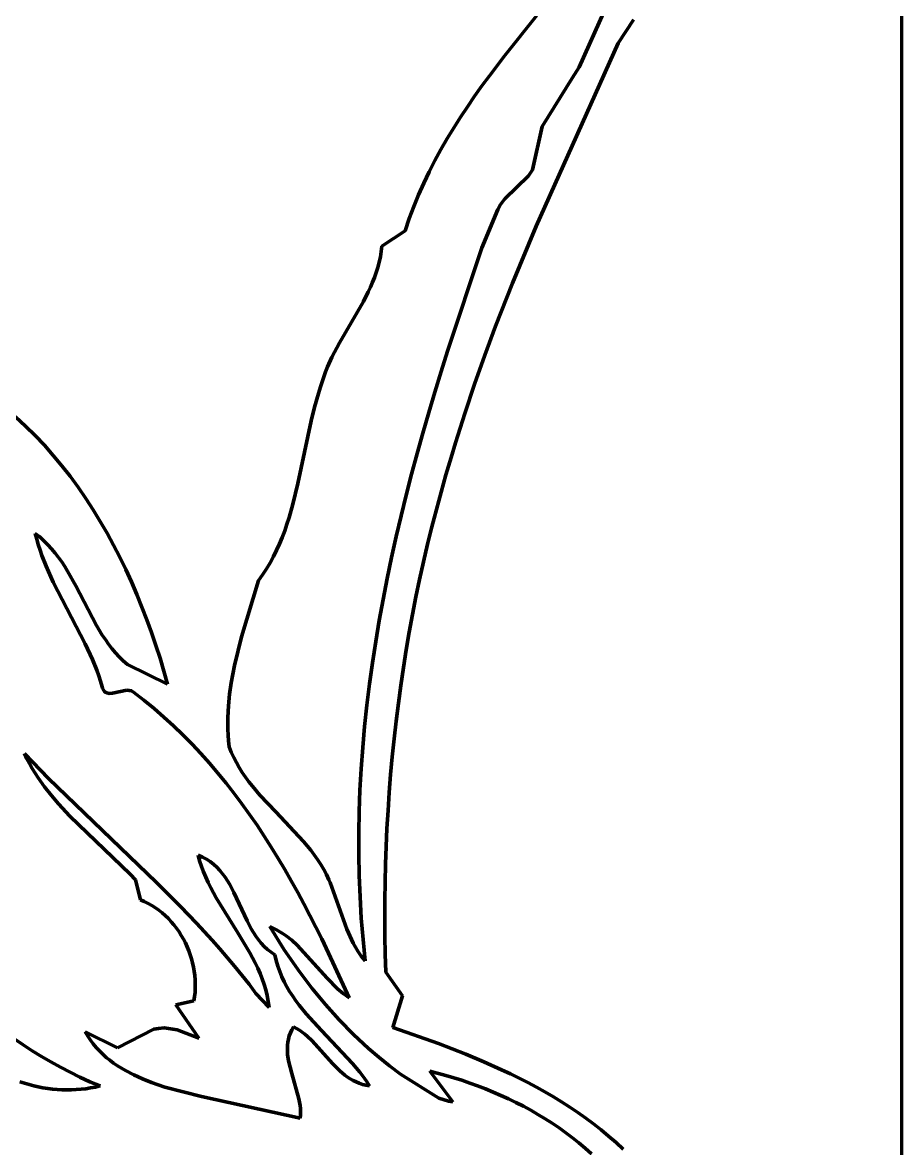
# Model space of a CAD drawing. Header units: millimetres. Extents: x 0 to 8.4, y 0 to 11.8.
# Drawn here: x 6.592 to 8.431, y 4.076 to 6.431 of the extents above; entities that cross this region are included whole.
import ezdxf

# ---------------------------------------------------------------- set-up
doc = ezdxf.new("R2010")
doc.units = ezdxf.units.MM
doc.layers.add('color#010101ff', color=7, linetype='CONTINUOUS', lineweight=100)
doc.layers.add('color#ffffffff', color=7, linetype='CONTINUOUS', lineweight=100)

msp = doc.modelspace()

# ---------------------------------------------------------------- linework, layer by layer
at = {"layer": 'color#010101ff'}
for p, q in [((7.7563, 6.3375), (7.8098, 6.4573)), ((7.6674, 6.4442), (7.6009, 6.3613)), ((7.8702, 6.4359), (7.8383, 6.3874)), ((7.8383, 6.3874), (7.6662, 6.005)), ((7.6009, 6.3613), (7.5688, 6.3191)), ((7.7419, 6.3139), (7.7563, 6.3375)), ((7.5688, 6.3191), (7.5531, 6.2978)), ((7.6787, 6.2134), (7.7419, 6.3139)), ((7.5531, 6.2978), (7.5378, 6.2762)), ((7.5378, 6.2762), (7.5228, 6.2545)), ((7.5228, 6.2545), (7.5083, 6.2325)), ((7.5083, 6.2325), (7.4941, 6.2102)), ((7.4941, 6.2102), (7.4805, 6.1877)), ((7.659, 6.1226), (7.6787, 6.2134)), ((7.4805, 6.1877), (7.4673, 6.1649)), ((7.4673, 6.1649), (7.4547, 6.1417)), ((7.4547, 6.1417), (7.4427, 6.1182)), ((7.6503, 6.11), (7.659, 6.1226)), ((7.4427, 6.1182), (7.4312, 6.0944)), ((7.6007, 6.0619), (7.6503, 6.11)), ((7.4312, 6.0944), (7.4205, 6.0702)), ((7.4205, 6.0702), (7.4104, 6.0456)), ((7.5916, 6.0497), (7.6007, 6.0619)), ((7.4104, 6.0456), (7.401, 6.0206)), ((7.5526, 5.9594), (7.5862, 6.0394)), ((7.5862, 6.0394), (7.5916, 6.0497)), ((7.401, 6.0206), (7.3924, 5.9951)), ((7.6662, 6.005), (7.6168, 5.8858)), ((7.3924, 5.9951), (7.3439, 5.9627)), ((7.3439, 5.9627), (7.3425, 5.9514)), ((7.4813, 5.743), (7.5526, 5.9594)), ((7.3406, 5.9403), (7.3382, 5.9293)), ((7.3425, 5.9514), (7.3406, 5.9403)), ((7.3353, 5.9186), (7.332, 5.908)), ((7.3382, 5.9293), (7.3353, 5.9186)), ((7.3243, 5.8874), (7.3199, 5.8773)), ((7.3283, 5.8976), (7.3243, 5.8874)), ((7.332, 5.908), (7.3283, 5.8976)), ((7.3152, 5.8672), (7.3051, 5.8475)), ((7.3199, 5.8773), (7.3152, 5.8672)), ((7.6168, 5.8858), (7.5816, 5.7957)), ((7.3051, 5.8475), (7.2548, 5.7605)), ((7.5816, 5.7957), (7.5592, 5.7352)), ((7.2548, 5.7605), (7.2392, 5.7309)), ((7.2392, 5.7309), (7.23, 5.7107)), ((7.4679, 5.7006), (7.4813, 5.743)), ((7.5592, 5.7352), (7.5376, 5.6744)), ((7.2259, 5.7003), (7.2221, 5.6899)), ((7.23, 5.7107), (7.2259, 5.7003)), ((7.4548, 5.6579), (7.4679, 5.7006)), ((7.2187, 5.6792), (7.2157, 5.6684)), ((7.2221, 5.6899), (7.2187, 5.6792)), ((7.5376, 5.6744), (7.5171, 5.6132)), ((7.2111, 5.6545), (7.203, 5.6262)), ((7.2157, 5.6684), (7.2111, 5.6545)), ((7.442, 5.6151), (7.4548, 5.6579)), ((6.5985, 5.5868), (6.5777, 5.6059)), ((7.203, 5.6262), (7.1958, 5.5976)), ((7.4296, 5.5722), (7.442, 5.6151)), ((7.5171, 5.6132), (7.4977, 5.5517)), ((6.6185, 5.567), (6.5985, 5.5868)), ((7.1958, 5.5976), (7.1682, 5.4667)), ((6.6379, 5.5466), (6.6185, 5.567)), ((7.4176, 5.5291), (7.4296, 5.5722)), ((6.6565, 5.5255), (6.6379, 5.5466)), ((7.4977, 5.5517), (7.4884, 5.5208)), ((6.6745, 5.5038), (6.6565, 5.5255)), ((7.406, 5.4859), (7.4176, 5.5291)), ((7.4884, 5.5208), (7.4777, 5.4847)), ((6.6919, 5.4816), (6.6745, 5.5038)), ((7.3949, 5.4425), (7.406, 5.4859)), ((6.7086, 5.4587), (6.6919, 5.4816)), ((7.1682, 5.4667), (7.1578, 5.4236)), ((7.4777, 5.4847), (7.4675, 5.4486)), ((6.7246, 5.4354), (6.7086, 5.4587)), ((7.3841, 5.3991), (7.3949, 5.4425)), ((7.4675, 5.4486), (7.4577, 5.4123)), ((6.74, 5.4116), (6.7246, 5.4354)), ((7.1578, 5.4236), (7.1497, 5.3953)), ((6.7548, 5.3874), (6.74, 5.4116)), ((7.1497, 5.3953), (7.1453, 5.3813)), ((7.3739, 5.3555), (7.3841, 5.3991)), ((7.4577, 5.4123), (7.4483, 5.3759)), ((6.769, 5.3628), (6.7548, 5.3874)), ((7.1453, 5.3813), (7.1405, 5.3675)), ((7.4483, 5.3759), (7.4393, 5.3395)), ((6.6218, 5.3505), (6.6189, 5.3623)), ((6.6189, 5.3623), (6.6282, 5.3548)), ((6.6251, 5.3388), (6.6218, 5.3505)), ((6.6282, 5.3548), (6.637, 5.347)), ((6.637, 5.347), (6.6452, 5.3387)), ((6.7826, 5.3378), (6.769, 5.3628)), ((7.1353, 5.3538), (7.1297, 5.3403)), ((7.1405, 5.3675), (7.1353, 5.3538)), ((7.3642, 5.3117), (7.3739, 5.3555)), ((6.6288, 5.3273), (6.6251, 5.3388)), ((6.6328, 5.3159), (6.6288, 5.3273)), ((6.6452, 5.3387), (6.653, 5.3301)), ((6.653, 5.3301), (6.6604, 5.3212)), ((6.6604, 5.3212), (6.6674, 5.3121)), ((6.7956, 5.3124), (6.7826, 5.3378)), ((7.1236, 5.327), (7.1171, 5.3138)), ((7.1297, 5.3403), (7.1236, 5.327)), ((7.4393, 5.3395), (7.4308, 5.3029)), ((6.6415, 5.2935), (6.6328, 5.3159)), ((6.6674, 5.3121), (6.6741, 5.3026)), ((6.6741, 5.3026), (6.6805, 5.293)), ((6.8081, 5.2867), (6.7956, 5.3124)), ((7.1101, 5.3009), (7.1025, 5.2882)), ((7.1171, 5.3138), (7.1101, 5.3009)), ((7.355, 5.2679), (7.3642, 5.3117)), ((7.4308, 5.3029), (7.4228, 5.2662)), ((6.6564, 5.2605), (6.6415, 5.2935)), ((6.6805, 5.293), (6.6866, 5.2831)), ((6.6866, 5.2831), (6.7036, 5.2526)), ((6.8199, 5.2608), (6.8081, 5.2867)), ((7.0943, 5.2757), (7.0855, 5.2635)), ((7.1025, 5.2882), (7.0943, 5.2757)), ((6.7234, 5.1314), (6.6564, 5.2605)), ((6.7036, 5.2526), (6.747, 5.1697)), ((6.8313, 5.2346), (6.8199, 5.2608)), ((7.0855, 5.2635), (7.0499, 5.1461)), ((7.3464, 5.224), (7.355, 5.2679)), ((7.4228, 5.2662), (7.4151, 5.2294)), ((6.842, 5.2082), (6.8313, 5.2346)), ((7.4151, 5.2294), (7.4079, 5.1926)), ((6.8522, 5.1816), (6.842, 5.2082)), ((7.3383, 5.18), (7.3464, 5.224)), ((6.862, 5.1549), (6.8522, 5.1816)), ((7.3309, 5.1359), (7.3383, 5.18)), ((7.4079, 5.1926), (7.4011, 5.1557)), ((6.747, 5.1697), (6.759, 5.1498)), ((6.759, 5.1498), (6.7654, 5.1401)), ((6.7654, 5.1401), (6.7721, 5.1307)), ((6.8711, 5.1281), (6.862, 5.1549)), ((7.0499, 5.1461), (7.0353, 5.0863)), ((7.3241, 5.0917), (7.3309, 5.1359)), ((7.4011, 5.1557), (7.3948, 5.1186)), ((6.7386, 5.0984), (6.7234, 5.1314)), ((6.7721, 5.1307), (6.7791, 5.1215)), ((6.7791, 5.1215), (6.7865, 5.1126)), ((6.7865, 5.1126), (6.7944, 5.1041)), ((6.8798, 5.1011), (6.8711, 5.1281)), ((7.3948, 5.1186), (7.3888, 5.0816)), ((6.7476, 5.076), (6.7386, 5.0984)), ((6.7944, 5.1041), (6.8027, 5.0958)), ((6.8027, 5.0958), (6.8115, 5.088)), ((6.8115, 5.088), (6.8957, 5.0472)), ((6.888, 5.0742), (6.8798, 5.1011)), ((7.0353, 5.0863), (7.0286, 5.0501)), ((7.318, 5.0474), (7.3241, 5.0917)), ((6.7517, 5.0646), (6.7476, 5.076)), ((6.7555, 5.053), (6.7517, 5.0646)), ((6.8957, 5.0472), (6.888, 5.0742)), ((7.3888, 5.0816), (7.3833, 5.0444)), ((6.759, 5.0414), (6.7555, 5.053)), ((6.7598, 5.0384), (6.759, 5.0414)), ((6.7608, 5.0358), (6.7598, 5.0384)), ((7.0286, 5.0501), (7.0252, 5.0259)), ((7.3125, 5.0031), (7.318, 5.0474)), ((7.3833, 5.0444), (7.3782, 5.0072)), ((6.762, 5.0336), (6.7608, 5.0358)), ((6.7635, 5.0318), (6.762, 5.0336)), ((6.7651, 5.0304), (6.7635, 5.0318)), ((6.7669, 5.0294), (6.7651, 5.0304)), ((6.7688, 5.0286), (6.7669, 5.0294)), ((6.7732, 5.0278), (6.7688, 5.0286)), ((6.7805, 5.0283), (6.7732, 5.0278)), ((6.8105, 5.0342), (6.7805, 5.0283)), ((6.8155, 5.034), (6.8105, 5.0342)), ((6.8201, 5.0328), (6.8155, 5.034)), ((6.8222, 5.0318), (6.8201, 5.0328)), ((6.8242, 5.0304), (6.8222, 5.0318)), ((6.846, 5.0136), (6.8242, 5.0304)), ((7.0252, 5.0259), (7.0229, 5.0015)), ((6.8672, 4.9963), (6.846, 5.0136)), ((6.8879, 4.9783), (6.8672, 4.9963)), ((7.0229, 5.0015), (7.0216, 4.9772)), ((7.3077, 4.9587), (7.3125, 5.0031)), ((7.3782, 5.0072), (7.3736, 4.9699)), ((6.908, 4.9599), (6.8879, 4.9783)), ((7.0216, 4.9772), (7.0215, 4.965)), ((7.3736, 4.9699), (7.3694, 4.9326)), ((6.9276, 4.941), (6.908, 4.9599)), ((7.0215, 4.965), (7.0217, 4.9527)), ((7.0217, 4.9527), (7.0222, 4.9405)), ((7.3037, 4.9143), (7.3077, 4.9587)), ((6.9467, 4.9216), (6.9276, 4.941)), ((6.9653, 4.9018), (6.9467, 4.9216)), ((7.0222, 4.9405), (7.023, 4.9283)), ((7.023, 4.9283), (7.0243, 4.916)), ((7.3694, 4.9326), (7.3655, 4.8953)), ((6.5961, 4.9017), (6.6464, 4.8501)), ((6.6012, 4.8912), (6.5961, 4.9017)), ((6.9834, 4.8815), (6.9653, 4.9018)), ((7.0243, 4.916), (7.0288, 4.9047)), ((7.0288, 4.9047), (7.0339, 4.8936)), ((7.3004, 4.8698), (7.3037, 4.9143)), ((6.6067, 4.8808), (6.6012, 4.8912)), ((6.6125, 4.8707), (6.6067, 4.8808)), ((7.001, 4.8608), (6.9834, 4.8815)), ((7.0339, 4.8936), (7.0394, 4.8829)), ((7.0394, 4.8829), (7.0454, 4.8725)), ((7.3655, 4.8953), (7.3621, 4.8579)), ((6.6186, 4.8608), (6.6125, 4.8707)), ((6.6249, 4.8512), (6.6186, 4.8608)), ((6.6383, 4.8323), (6.6249, 4.8512)), ((6.6464, 4.8501), (6.8718, 4.6328)), ((7.0182, 4.8397), (7.001, 4.8608)), ((7.0454, 4.8725), (7.0518, 4.8624)), ((7.0518, 4.8624), (7.0586, 4.8526)), ((7.0586, 4.8526), (7.0657, 4.8429)), ((7.298, 4.8252), (7.3004, 4.8698)), ((7.3621, 4.8579), (7.3592, 4.8204)), ((6.6526, 4.8142), (6.6383, 4.8323)), ((7.0349, 4.8183), (7.0182, 4.8397)), ((7.0657, 4.8429), (7.0731, 4.8335)), ((7.0731, 4.8335), (7.0886, 4.8152)), ((6.6677, 4.7966), (6.6526, 4.8142)), ((7.0512, 4.7965), (7.0349, 4.8183)), ((7.0886, 4.8152), (7.1217, 4.7799)), ((7.2963, 4.7807), (7.298, 4.8252)), ((7.3592, 4.8204), (7.3566, 4.7829)), ((6.6914, 4.7712), (6.6677, 4.7966)), ((7.0671, 4.7743), (7.0512, 4.7965)), ((7.1217, 4.7799), (7.1799, 4.7182)), ((7.2954, 4.7361), (7.2963, 4.7807)), ((7.3566, 4.7829), (7.3544, 4.7454)), ((6.817, 4.65), (6.6914, 4.7712)), ((7.0826, 4.7519), (7.0671, 4.7743)), ((7.0977, 4.7291), (7.0826, 4.7519)), ((7.2954, 4.6915), (7.2954, 4.7361)), ((7.3544, 4.7454), (7.3527, 4.7079)), ((7.1124, 4.7061), (7.0977, 4.7291)), ((7.1799, 4.7182), (7.1952, 4.6996)), ((6.9626, 4.6777), (6.9593, 4.6896)), ((6.9593, 4.6896), (6.9684, 4.6856)), ((6.9684, 4.6856), (6.9769, 4.681)), ((7.1267, 4.6828), (7.1124, 4.7061)), ((7.1952, 4.6996), (7.2024, 4.69)), ((7.2024, 4.69), (7.2093, 4.6802)), ((7.2963, 4.6468), (7.2954, 4.6915)), ((7.3527, 4.7079), (7.3514, 4.6704)), ((6.9664, 4.6661), (6.9626, 4.6777)), ((6.9707, 4.6547), (6.9664, 4.6661)), ((6.9769, 4.681), (6.9847, 4.6759)), ((6.9847, 4.6759), (6.992, 4.6702)), ((6.992, 4.6702), (6.9987, 4.6641)), ((6.9987, 4.6641), (7.0049, 4.6576)), ((7.1407, 4.6593), (7.1267, 4.6828)), ((7.2093, 4.6802), (7.2159, 4.6702)), ((7.2159, 4.6702), (7.2221, 4.6598)), ((7.3514, 4.6704), (7.3504, 4.6328)), ((6.8286, 4.6377), (6.817, 4.65)), ((6.9754, 4.6435), (6.9707, 4.6547)), ((6.9804, 4.6324), (6.9754, 4.6435)), ((7.0049, 4.6576), (7.0106, 4.6506)), ((7.0106, 4.6506), (7.0159, 4.6434)), ((7.0159, 4.6434), (7.0209, 4.6358)), ((7.1544, 4.6356), (7.1407, 4.6593)), ((7.2221, 4.6598), (7.2278, 4.6492)), ((7.2278, 4.6492), (7.2331, 4.6382)), ((7.2331, 4.6382), (7.2358, 4.6324)), ((7.2981, 4.6022), (7.2963, 4.6468)), ((6.8386, 4.596), (6.8286, 4.6377)), ((6.8718, 4.6328), (6.9228, 4.5818)), ((6.9858, 4.6215), (6.9804, 4.6324)), ((6.9975, 4.6001), (6.9858, 4.6215)), ((7.0209, 4.6358), (7.0256, 4.6279)), ((7.0256, 4.6279), (7.0342, 4.6116)), ((7.1677, 4.6117), (7.1544, 4.6356)), ((7.2358, 4.6324), (7.2704, 4.5349)), ((7.3504, 4.6328), (7.3499, 4.5953)), ((6.8468, 4.5925), (6.8386, 4.596)), ((6.8548, 4.5886), (6.8468, 4.5925)), ((7.0427, 4.5273), (6.9975, 4.6001)), ((7.0342, 4.6116), (7.0618, 4.5519)), ((7.1807, 4.5876), (7.1677, 4.6117)), ((7.3008, 4.5575), (7.2981, 4.6022)), ((7.3499, 4.5953), (7.3498, 4.5577)), ((6.8626, 4.5842), (6.8548, 4.5886)), ((6.87, 4.5794), (6.8626, 4.5842)), ((6.8773, 4.5743), (6.87, 4.5794)), ((6.8842, 4.5688), (6.8773, 4.5743)), ((6.8908, 4.563), (6.8842, 4.5688)), ((6.9228, 4.5818), (6.9561, 4.5471)), ((7.1934, 4.5633), (7.1807, 4.5876)), ((6.8972, 4.5568), (6.8908, 4.563)), ((6.9032, 4.5503), (6.8972, 4.5568)), ((6.909, 4.5435), (6.9032, 4.5503)), ((6.9561, 4.5471), (6.9887, 4.5117)), ((7.0618, 4.5519), (7.0706, 4.5354)), ((7.218, 4.5144), (7.1934, 4.5633)), ((7.3045, 4.5129), (7.3008, 4.5575)), ((7.3498, 4.5577), (7.3501, 4.5202)), ((6.9144, 4.5365), (6.909, 4.5435)), ((6.9195, 4.5292), (6.9144, 4.5365)), ((6.9243, 4.5217), (6.9195, 4.5292)), ((6.9287, 4.5139), (6.9243, 4.5217)), ((7.0678, 4.4855), (7.0427, 4.5273)), ((7.0706, 4.5354), (7.0753, 4.5275)), ((7.0753, 4.5275), (7.0804, 4.5198)), ((7.1396, 4.4916), (7.1094, 4.5401)), ((7.1094, 4.5401), (7.1167, 4.5368)), ((7.1167, 4.5368), (7.1237, 4.5333)), ((7.1237, 4.5333), (7.1304, 4.5294)), ((7.1304, 4.5294), (7.137, 4.5252)), ((7.137, 4.5252), (7.1433, 4.5208)), ((7.1433, 4.5208), (7.1553, 4.5114)), ((7.2704, 4.5349), (7.2835, 4.5055)), ((6.9329, 4.506), (6.9287, 4.5139)), ((6.9366, 4.4979), (6.9329, 4.506)), ((6.94, 4.4896), (6.9366, 4.4979)), ((6.9887, 4.5117), (7.0046, 4.4937)), ((7.0804, 4.5198), (7.0858, 4.5124)), ((7.0858, 4.5124), (7.0916, 4.5053)), ((7.0916, 4.5053), (7.0979, 4.4986)), ((7.0979, 4.4986), (7.1047, 4.4923)), ((7.1553, 4.5114), (7.1667, 4.5011)), ((7.1667, 4.5011), (7.2291, 4.4322)), ((7.2415, 4.4652), (7.218, 4.5144)), ((7.2835, 4.5055), (7.2932, 4.4889)), ((7.3091, 4.4683), (7.3045, 4.5129)), ((7.3501, 4.5202), (7.3508, 4.4826)), ((6.9431, 4.4812), (6.94, 4.4896)), ((6.9457, 4.4727), (6.9431, 4.4812)), ((7.0046, 4.4937), (7.0203, 4.4755)), ((7.0203, 4.4755), (7.0358, 4.4571)), ((7.0791, 4.464), (7.0678, 4.4855)), ((7.1047, 4.4923), (7.1121, 4.4865)), ((7.1121, 4.4865), (7.12, 4.4811)), ((7.12, 4.4811), (7.1228, 4.4691)), ((7.1722, 4.4446), (7.1396, 4.4916)), ((7.2932, 4.4889), (7.3007, 4.4784)), ((7.3007, 4.4784), (7.3091, 4.4683)), ((7.3508, 4.4826), (7.352, 4.4451)), ((6.948, 4.4641), (6.9457, 4.4727)), ((6.9499, 4.4554), (6.948, 4.4641)), ((6.9515, 4.4466), (6.9499, 4.4554)), ((7.0358, 4.4571), (7.051, 4.4384)), ((7.0843, 4.4531), (7.0791, 4.464)), ((7.0891, 4.442), (7.0843, 4.4531)), ((7.1228, 4.4691), (7.1262, 4.4575)), ((7.1262, 4.4575), (7.1301, 4.4462)), ((7.2751, 4.3909), (7.2415, 4.4652)), ((6.9526, 4.4378), (6.9515, 4.4466)), ((6.9533, 4.429), (6.9526, 4.4378)), ((6.9536, 4.4201), (6.9533, 4.429)), ((7.051, 4.4384), (7.0659, 4.4194)), ((7.0935, 4.4307), (7.0891, 4.442)), ((7.0975, 4.4193), (7.0935, 4.4307)), ((7.1301, 4.4462), (7.1346, 4.4353)), ((7.1346, 4.4353), (7.1396, 4.4247)), ((7.1983, 4.4104), (7.1722, 4.4446)), ((7.2291, 4.4322), (7.2509, 4.4103)), ((7.352, 4.4451), (7.3867, 4.3954)), ((6.953, 4.4024), (6.9535, 4.4113)), ((6.9535, 4.4113), (6.9536, 4.4201)), ((7.0659, 4.4194), (7.0804, 4.4001)), ((7.101, 4.4076), (7.0975, 4.4193)), ((7.1039, 4.3958), (7.101, 4.4076)), ((7.1396, 4.4247), (7.1451, 4.4144)), ((7.1451, 4.4144), (7.1509, 4.4043)), ((7.1509, 4.4043), (7.1572, 4.3946)), ((7.2256, 4.3773), (7.1983, 4.4104)), ((7.2509, 4.4103), (7.2627, 4.4002)), ((6.9126, 4.3762), (6.9506, 4.385)), ((6.9506, 4.385), (6.952, 4.3937)), ((6.952, 4.3937), (6.953, 4.4024)), ((7.0804, 4.4001), (7.1081, 4.3712)), ((7.1063, 4.3836), (7.1039, 4.3958)), ((7.1081, 4.3712), (7.1063, 4.3836)), ((7.1572, 4.3946), (7.1638, 4.385)), ((7.1638, 4.385), (7.1708, 4.3757)), ((7.2627, 4.4002), (7.2751, 4.3909)), ((7.3867, 4.3954), (7.3664, 4.329)), ((6.9611, 4.3069), (6.9126, 4.3762)), ((7.1708, 4.3757), (7.1855, 4.3575)), ((7.1855, 4.3575), (7.2174, 4.3227)), ((7.2543, 4.3454), (7.2256, 4.3773)), ((7.2844, 4.3147), (7.2543, 4.3454)), ((6.7286, 4.3113), (6.7233, 4.3201)), ((6.7233, 4.3201), (6.7907, 4.2863)), ((6.7342, 4.3029), (6.7286, 4.3113)), ((6.7907, 4.2863), (6.8666, 4.3253)), ((6.8666, 4.3253), (6.8765, 4.3269)), ((6.8765, 4.3269), (6.8887, 4.3284)), ((6.8887, 4.3284), (6.9153, 4.324)), ((6.9153, 4.324), (6.9611, 4.3069)), ((7.1501, 4.3114), (7.1483, 4.305)), ((7.1524, 4.3177), (7.1501, 4.3114)), ((7.1554, 4.324), (7.1524, 4.3177)), ((7.159, 4.3302), (7.1554, 4.324)), ((7.1652, 4.327), (7.159, 4.3302)), ((7.1712, 4.3235), (7.1652, 4.327)), ((7.1769, 4.3197), (7.1712, 4.3235)), ((7.1824, 4.3155), (7.1769, 4.3197)), ((7.1877, 4.3111), (7.1824, 4.3155)), ((7.1979, 4.3015), (7.1877, 4.3111)), ((7.2174, 4.3227), (7.2826, 4.2538)), ((7.3158, 4.2855), (7.2844, 4.3147)), ((7.3664, 4.329), (7.4621, 4.2954)), ((6.5743, 4.3058), (6.5932, 4.293)), ((6.5932, 4.293), (6.6123, 4.2806)), ((6.7402, 4.2949), (6.7342, 4.3029)), ((6.7465, 4.2873), (6.7402, 4.2949)), ((6.7532, 4.2801), (6.7465, 4.2873)), ((7.1464, 4.2922), (7.1461, 4.2858)), ((7.1461, 4.2858), (7.1462, 4.2793)), ((7.1471, 4.2986), (7.1464, 4.2922)), ((7.1483, 4.305), (7.1471, 4.2986)), ((7.2407, 4.2537), (7.1979, 4.3015)), ((7.3374, 4.2668), (7.3158, 4.2855)), ((7.4621, 4.2954), (7.5193, 4.2733)), ((6.6123, 4.2806), (6.6317, 4.2686)), ((6.6317, 4.2686), (6.6515, 4.2571)), ((6.7601, 4.2732), (6.7532, 4.2801)), ((6.7674, 4.2667), (6.7601, 4.2732)), ((6.7749, 4.2605), (6.7674, 4.2667)), ((7.1462, 4.2793), (7.1467, 4.2728)), ((7.1467, 4.2728), (7.1487, 4.2597)), ((7.3597, 4.2488), (7.3374, 4.2668)), ((7.5193, 4.2733), (7.557, 4.2575)), ((6.6515, 4.2571), (6.6715, 4.246)), ((6.6715, 4.246), (6.6917, 4.2355)), ((6.7827, 4.2547), (6.7749, 4.2605)), ((6.7907, 4.2491), (6.7827, 4.2547)), ((6.799, 4.2439), (6.7907, 4.2491)), ((6.8074, 4.2389), (6.799, 4.2439)), ((6.8249, 4.2298), (6.8074, 4.2389)), ((7.1487, 4.2597), (7.1554, 4.2332)), ((7.2556, 4.2387), (7.2407, 4.2537)), ((7.2663, 4.2297), (7.2556, 4.2387)), ((7.2826, 4.2538), (7.2976, 4.2357)), ((7.3825, 4.2315), (7.3597, 4.2488)), ((7.4777, 4.229), (7.4442, 4.2381)), ((7.4442, 4.2381), (7.4919, 4.1737)), ((7.557, 4.2575), (7.5943, 4.2408)), ((7.5943, 4.2408), (7.6127, 4.2321)), ((6.6058, 4.2098), (6.5866, 4.2157)), ((6.6917, 4.2355), (6.7123, 4.2254)), ((6.7123, 4.2254), (6.7332, 4.2158)), ((6.7332, 4.2158), (6.7544, 4.2068)), ((6.843, 4.2216), (6.8249, 4.2298)), ((6.8616, 4.2143), (6.843, 4.2216)), ((6.89, 4.2047), (6.8616, 4.2143)), ((7.1554, 4.2332), (7.1704, 4.1797)), ((7.2719, 4.2255), (7.2663, 4.2297)), ((7.2776, 4.2217), (7.2719, 4.2255)), ((7.2837, 4.2183), (7.2776, 4.2217)), ((7.29, 4.2152), (7.2837, 4.2183)), ((7.2965, 4.2125), (7.29, 4.2152)), ((7.2976, 4.2357), (7.3047, 4.2264)), ((7.3047, 4.2264), (7.3115, 4.2169)), ((7.3115, 4.2169), (7.318, 4.2071)), ((7.4626, 4.1812), (7.3825, 4.2315)), ((7.4944, 4.224), (7.4777, 4.229)), ((7.511, 4.2187), (7.4944, 4.224)), ((7.5275, 4.213), (7.511, 4.2187)), ((7.6127, 4.2321), (7.631, 4.2231)), ((7.631, 4.2231), (7.6491, 4.2138)), ((6.6155, 4.2073), (6.6058, 4.2098)), ((6.6252, 4.2052), (6.6155, 4.2073)), ((6.635, 4.2033), (6.6252, 4.2052)), ((6.6449, 4.2017), (6.635, 4.2033)), ((6.6548, 4.2005), (6.6449, 4.2017)), ((6.6647, 4.1996), (6.6548, 4.2005)), ((6.6747, 4.199), (6.6647, 4.1996)), ((6.6847, 4.1987), (6.6747, 4.199)), ((6.6947, 4.1988), (6.6847, 4.1987)), ((6.7046, 4.1993), (6.6947, 4.1988)), ((6.7146, 4.2), (6.7046, 4.1993)), ((6.7246, 4.2012), (6.7146, 4.2)), ((6.7346, 4.2027), (6.7246, 4.2012)), ((6.7445, 4.2045), (6.7346, 4.2027)), ((6.7544, 4.2068), (6.7445, 4.2045)), ((6.9665, 4.1848), (6.89, 4.2047)), ((7.3034, 4.2102), (7.2965, 4.2125)), ((7.3105, 4.2084), (7.3034, 4.2102)), ((7.318, 4.2071), (7.3105, 4.2084)), ((7.544, 4.2071), (7.5275, 4.213)), ((7.5603, 4.2008), (7.544, 4.2071)), ((7.5765, 4.1942), (7.5603, 4.2008)), ((7.5926, 4.1872), (7.5765, 4.1942)), ((7.6491, 4.2138), (7.6671, 4.2042)), ((7.6671, 4.2042), (7.6848, 4.1943)), ((7.6848, 4.1943), (7.7024, 4.184)), ((7.173, 4.1394), (6.9665, 4.1848)), ((7.1704, 4.1797), (7.1727, 4.1662)), ((7.4833, 4.1751), (7.4626, 4.1812)), ((7.4919, 4.1737), (7.4833, 4.1751)), ((7.6085, 4.18), (7.5926, 4.1872)), ((7.6242, 4.1723), (7.6085, 4.18)), ((7.6398, 4.1644), (7.6242, 4.1723)), ((7.7024, 4.184), (7.7197, 4.1734)), ((7.7197, 4.1734), (7.7368, 4.1625)), ((7.1727, 4.1662), (7.1733, 4.1595)), ((7.1736, 4.1461), (7.173, 4.1394)), ((7.1733, 4.1595), (7.1737, 4.1528)), ((7.1737, 4.1528), (7.1736, 4.1461)), ((7.6551, 4.1561), (7.6398, 4.1644)), ((7.6703, 4.1474), (7.6551, 4.1561)), ((7.6852, 4.1384), (7.6703, 4.1474)), ((7.7368, 4.1625), (7.7536, 4.1512)), ((7.7536, 4.1512), (7.7702, 4.1395)), ((7.6999, 4.129), (7.6852, 4.1384)), ((7.7143, 4.1193), (7.6999, 4.129)), ((7.7702, 4.1395), (7.7865, 4.1274)), ((7.7865, 4.1274), (7.8025, 4.1149)), ((7.7284, 4.1092), (7.7143, 4.1193)), ((7.7423, 4.0987), (7.7284, 4.1092)), ((7.7558, 4.0878), (7.7423, 4.0987)), ((7.8025, 4.1149), (7.8181, 4.102)), ((7.8181, 4.102), (7.8335, 4.0886)), ((7.769, 4.0766), (7.7558, 4.0878)), ((7.7819, 4.0649), (7.769, 4.0766)), ((7.8335, 4.0886), (7.8485, 4.0749))]:
    msp.add_line(p, q, dxfattribs=at)
at = {"layer": 'color#ffffffff'}
for p, q in [((8.4306, 11.8056), (8.4306, 0)), ((7.8098, 6.4573), (7.7563, 6.3375)), ((7.6009, 6.3613), (7.6674, 6.4442)), ((7.8383, 6.3874), (7.8702, 6.4359)), ((7.6662, 6.005), (7.8383, 6.3874)), ((7.5688, 6.3191), (7.6009, 6.3613)), ((7.7563, 6.3375), (7.7419, 6.3139)), ((7.5531, 6.2978), (7.5688, 6.3191)), ((7.7419, 6.3139), (7.6787, 6.2134)), ((7.5378, 6.2762), (7.5531, 6.2978)), ((7.5228, 6.2545), (7.5378, 6.2762)), ((7.5083, 6.2325), (7.5228, 6.2545)), ((7.4941, 6.2102), (7.5083, 6.2325)), ((7.4805, 6.1877), (7.4941, 6.2102)), ((7.6787, 6.2134), (7.659, 6.1226)), ((7.4673, 6.1649), (7.4805, 6.1877)), ((7.4547, 6.1417), (7.4673, 6.1649)), ((7.4427, 6.1182), (7.4547, 6.1417)), ((7.659, 6.1226), (7.6503, 6.11)), ((7.4312, 6.0944), (7.4427, 6.1182)), ((7.6503, 6.11), (7.6007, 6.0619)), ((7.4205, 6.0702), (7.4312, 6.0944)), ((7.4104, 6.0456), (7.4205, 6.0702)), ((7.6007, 6.0619), (7.5916, 6.0497)), ((7.401, 6.0206), (7.4104, 6.0456)), ((7.5862, 6.0394), (7.5526, 5.9594)), ((7.5916, 6.0497), (7.5862, 6.0394)), ((7.3924, 5.9951), (7.401, 6.0206)), ((7.6168, 5.8858), (7.6662, 6.005)), ((7.3439, 5.9627), (7.3924, 5.9951)), ((7.3425, 5.9514), (7.3439, 5.9627)), ((7.5526, 5.9594), (7.4813, 5.743)), ((7.3382, 5.9293), (7.3406, 5.9403)), ((7.3406, 5.9403), (7.3425, 5.9514)), ((7.332, 5.908), (7.3353, 5.9186)), ((7.3353, 5.9186), (7.3382, 5.9293)), ((7.3199, 5.8773), (7.3243, 5.8874)), ((7.3243, 5.8874), (7.3283, 5.8976)), ((7.3283, 5.8976), (7.332, 5.908)), ((7.3051, 5.8475), (7.3152, 5.8672)), ((7.3152, 5.8672), (7.3199, 5.8773)), ((7.5816, 5.7957), (7.6168, 5.8858)), ((7.2548, 5.7605), (7.3051, 5.8475)), ((7.5592, 5.7352), (7.5816, 5.7957)), ((7.2392, 5.7309), (7.2548, 5.7605)), ((7.23, 5.7107), (7.2392, 5.7309)), ((7.4813, 5.743), (7.4679, 5.7006)), ((7.5376, 5.6744), (7.5592, 5.7352)), ((7.2221, 5.6899), (7.2259, 5.7003)), ((7.2259, 5.7003), (7.23, 5.7107)), ((7.4679, 5.7006), (7.4548, 5.6579)), ((7.2157, 5.6684), (7.2187, 5.6792)), ((7.2187, 5.6792), (7.2221, 5.6899)), ((7.5171, 5.6132), (7.5376, 5.6744)), ((7.203, 5.6262), (7.2111, 5.6545)), ((7.2111, 5.6545), (7.2157, 5.6684)), ((7.4548, 5.6579), (7.442, 5.6151)), ((6.5777, 5.6059), (6.5985, 5.5868)), ((7.1958, 5.5976), (7.203, 5.6262)), ((7.442, 5.6151), (7.4296, 5.5722)), ((7.4977, 5.5517), (7.5171, 5.6132)), ((6.5985, 5.5868), (6.6185, 5.567)), ((7.1682, 5.4667), (7.1958, 5.5976)), ((6.6185, 5.567), (6.6379, 5.5466)), ((7.4296, 5.5722), (7.4176, 5.5291)), ((6.6379, 5.5466), (6.6565, 5.5255)), ((7.4884, 5.5208), (7.4977, 5.5517)), ((6.6565, 5.5255), (6.6745, 5.5038)), ((7.4176, 5.5291), (7.406, 5.4859)), ((7.4777, 5.4847), (7.4884, 5.5208)), ((6.6745, 5.5038), (6.6919, 5.4816)), ((7.406, 5.4859), (7.3949, 5.4425)), ((6.6919, 5.4816), (6.7086, 5.4587)), ((7.1578, 5.4236), (7.1682, 5.4667)), ((7.4675, 5.4486), (7.4777, 5.4847)), ((6.7086, 5.4587), (6.7246, 5.4354)), ((7.3949, 5.4425), (7.3841, 5.3991)), ((7.4577, 5.4123), (7.4675, 5.4486)), ((6.7246, 5.4354), (6.74, 5.4116)), ((7.1497, 5.3953), (7.1578, 5.4236)), ((6.74, 5.4116), (6.7548, 5.3874)), ((7.1453, 5.3813), (7.1497, 5.3953)), ((7.3841, 5.3991), (7.3739, 5.3555)), ((7.4483, 5.3759), (7.4577, 5.4123)), ((6.7548, 5.3874), (6.769, 5.3628)), ((7.1405, 5.3675), (7.1453, 5.3813)), ((7.4393, 5.3395), (7.4483, 5.3759)), ((6.6282, 5.3548), (6.6189, 5.3623)), ((6.6189, 5.3623), (6.6218, 5.3505)), ((6.6218, 5.3505), (6.6251, 5.3388)), ((6.637, 5.347), (6.6282, 5.3548)), ((6.6452, 5.3387), (6.637, 5.347)), ((6.769, 5.3628), (6.7826, 5.3378)), ((7.1297, 5.3403), (7.1353, 5.3538)), ((7.1353, 5.3538), (7.1405, 5.3675)), ((7.3739, 5.3555), (7.3642, 5.3117)), ((6.6251, 5.3388), (6.6288, 5.3273)), ((6.6288, 5.3273), (6.6328, 5.3159)), ((6.653, 5.3301), (6.6452, 5.3387)), ((6.6604, 5.3212), (6.653, 5.3301)), ((6.6674, 5.3121), (6.6604, 5.3212)), ((6.7826, 5.3378), (6.7956, 5.3124)), ((7.1171, 5.3138), (7.1236, 5.327)), ((7.1236, 5.327), (7.1297, 5.3403)), ((7.4308, 5.3029), (7.4393, 5.3395)), ((6.6328, 5.3159), (6.6415, 5.2935)), ((6.6741, 5.3026), (6.6674, 5.3121)), ((6.6805, 5.293), (6.6741, 5.3026)), ((6.7956, 5.3124), (6.8081, 5.2867)), ((7.1025, 5.2882), (7.1101, 5.3009)), ((7.1101, 5.3009), (7.1171, 5.3138)), ((7.3642, 5.3117), (7.355, 5.2679)), ((7.4228, 5.2662), (7.4308, 5.3029)), ((6.6415, 5.2935), (6.6564, 5.2605)), ((6.6866, 5.2831), (6.6805, 5.293)), ((6.7036, 5.2526), (6.6866, 5.2831)), ((6.8081, 5.2867), (6.8199, 5.2608)), ((7.0855, 5.2635), (7.0943, 5.2757)), ((7.0943, 5.2757), (7.1025, 5.2882)), ((6.6564, 5.2605), (6.7234, 5.1314)), ((6.747, 5.1697), (6.7036, 5.2526)), ((6.8199, 5.2608), (6.8313, 5.2346)), ((7.0499, 5.1461), (7.0855, 5.2635)), ((7.355, 5.2679), (7.3464, 5.224)), ((7.4151, 5.2294), (7.4228, 5.2662)), ((6.8313, 5.2346), (6.842, 5.2082)), ((7.4079, 5.1926), (7.4151, 5.2294)), ((6.842, 5.2082), (6.8522, 5.1816)), ((7.3464, 5.224), (7.3383, 5.18)), ((6.8522, 5.1816), (6.862, 5.1549)), ((7.3383, 5.18), (7.3309, 5.1359)), ((7.4011, 5.1557), (7.4079, 5.1926)), ((6.759, 5.1498), (6.747, 5.1697)), ((6.7654, 5.1401), (6.759, 5.1498)), ((6.7721, 5.1307), (6.7654, 5.1401)), ((6.862, 5.1549), (6.8711, 5.1281)), ((7.0353, 5.0863), (7.0499, 5.1461)), ((7.3309, 5.1359), (7.3241, 5.0917)), ((7.3948, 5.1186), (7.4011, 5.1557)), ((6.7234, 5.1314), (6.7386, 5.0984)), ((6.7791, 5.1215), (6.7721, 5.1307)), ((6.7865, 5.1126), (6.7791, 5.1215)), ((6.7944, 5.1041), (6.7865, 5.1126)), ((6.8711, 5.1281), (6.8798, 5.1011)), ((7.3888, 5.0816), (7.3948, 5.1186)), ((6.7386, 5.0984), (6.7476, 5.076)), ((6.8027, 5.0958), (6.7944, 5.1041)), ((6.8115, 5.088), (6.8027, 5.0958)), ((6.8957, 5.0472), (6.8115, 5.088)), ((6.8798, 5.1011), (6.888, 5.0742)), ((7.0286, 5.0501), (7.0353, 5.0863)), ((7.3241, 5.0917), (7.318, 5.0474)), ((6.7476, 5.076), (6.7517, 5.0646)), ((6.7517, 5.0646), (6.7555, 5.053)), ((6.888, 5.0742), (6.8957, 5.0472)), ((7.3833, 5.0444), (7.3888, 5.0816)), ((6.7555, 5.053), (6.759, 5.0414)), ((6.759, 5.0414), (6.7598, 5.0384)), ((6.7598, 5.0384), (6.7608, 5.0358)), ((7.0252, 5.0259), (7.0286, 5.0501)), ((7.318, 5.0474), (7.3125, 5.0031)), ((7.3782, 5.0072), (7.3833, 5.0444)), ((6.7608, 5.0358), (6.762, 5.0336)), ((6.762, 5.0336), (6.7635, 5.0318)), ((6.7635, 5.0318), (6.7651, 5.0304)), ((6.7651, 5.0304), (6.7669, 5.0294)), ((6.7669, 5.0294), (6.7688, 5.0286)), ((6.7688, 5.0286), (6.7732, 5.0278)), ((6.7732, 5.0278), (6.7805, 5.0283)), ((6.7805, 5.0283), (6.8105, 5.0342)), ((6.8105, 5.0342), (6.8155, 5.034)), ((6.8155, 5.034), (6.8201, 5.0328)), ((6.8201, 5.0328), (6.8222, 5.0318)), ((6.8222, 5.0318), (6.8242, 5.0304)), ((6.8242, 5.0304), (6.846, 5.0136)), ((7.0229, 5.0015), (7.0252, 5.0259)), ((6.846, 5.0136), (6.8672, 4.9963)), ((6.8672, 4.9963), (6.8879, 4.9783)), ((7.0216, 4.9772), (7.0229, 5.0015)), ((7.3125, 5.0031), (7.3077, 4.9587)), ((7.3736, 4.9699), (7.3782, 5.0072)), ((6.8879, 4.9783), (6.908, 4.9599)), ((7.0215, 4.965), (7.0216, 4.9772)), ((7.3694, 4.9326), (7.3736, 4.9699)), ((6.908, 4.9599), (6.9276, 4.941)), ((7.0217, 4.9527), (7.0215, 4.965)), ((7.0222, 4.9405), (7.0217, 4.9527)), ((7.3077, 4.9587), (7.3037, 4.9143)), ((6.9276, 4.941), (6.9467, 4.9216)), ((6.9467, 4.9216), (6.9653, 4.9018)), ((7.023, 4.9283), (7.0222, 4.9405)), ((7.0243, 4.916), (7.023, 4.9283)), ((7.3655, 4.8953), (7.3694, 4.9326)), ((6.5961, 4.9017), (6.6012, 4.8912)), ((6.6464, 4.8501), (6.5961, 4.9017)), ((6.9653, 4.9018), (6.9834, 4.8815)), ((7.0288, 4.9047), (7.0243, 4.916)), ((7.0339, 4.8936), (7.0288, 4.9047)), ((7.3037, 4.9143), (7.3004, 4.8698)), ((6.6012, 4.8912), (6.6067, 4.8808)), ((6.6067, 4.8808), (6.6125, 4.8707)), ((6.9834, 4.8815), (7.001, 4.8608)), ((7.0394, 4.8829), (7.0339, 4.8936)), ((7.0454, 4.8725), (7.0394, 4.8829)), ((7.3621, 4.8579), (7.3655, 4.8953)), ((6.6125, 4.8707), (6.6186, 4.8608)), ((6.6186, 4.8608), (6.6249, 4.8512)), ((6.6249, 4.8512), (6.6383, 4.8323)), ((6.8718, 4.6328), (6.6464, 4.8501)), ((7.001, 4.8608), (7.0182, 4.8397)), ((7.0518, 4.8624), (7.0454, 4.8725)), ((7.0586, 4.8526), (7.0518, 4.8624)), ((7.0657, 4.8429), (7.0586, 4.8526)), ((7.3004, 4.8698), (7.298, 4.8252)), ((7.3592, 4.8204), (7.3621, 4.8579)), ((6.6383, 4.8323), (6.6526, 4.8142)), ((7.0182, 4.8397), (7.0349, 4.8183)), ((7.0731, 4.8335), (7.0657, 4.8429)), ((7.0886, 4.8152), (7.0731, 4.8335)), ((6.6526, 4.8142), (6.6677, 4.7966)), ((7.0349, 4.8183), (7.0512, 4.7965)), ((7.1217, 4.7799), (7.0886, 4.8152)), ((7.298, 4.8252), (7.2963, 4.7807)), ((7.3566, 4.7829), (7.3592, 4.8204)), ((6.6677, 4.7966), (6.6914, 4.7712)), ((7.0512, 4.7965), (7.0671, 4.7743)), ((7.1799, 4.7182), (7.1217, 4.7799)), ((7.2963, 4.7807), (7.2954, 4.7361)), ((7.3544, 4.7454), (7.3566, 4.7829)), ((6.6914, 4.7712), (6.817, 4.65)), ((7.0671, 4.7743), (7.0826, 4.7519)), ((7.0826, 4.7519), (7.0977, 4.7291)), ((7.2954, 4.7361), (7.2954, 4.6915)), ((7.3527, 4.7079), (7.3544, 4.7454)), ((7.0977, 4.7291), (7.1124, 4.7061)), ((7.1952, 4.6996), (7.1799, 4.7182)), ((6.9684, 4.6856), (6.9593, 4.6896)), ((6.9593, 4.6896), (6.9626, 4.6777)), ((6.9769, 4.681), (6.9684, 4.6856)), ((7.1124, 4.7061), (7.1267, 4.6828)), ((7.2024, 4.69), (7.1952, 4.6996)), ((7.2093, 4.6802), (7.2024, 4.69)), ((7.2954, 4.6915), (7.2963, 4.6468)), ((7.3514, 4.6704), (7.3527, 4.7079)), ((6.9626, 4.6777), (6.9664, 4.6661)), ((6.9664, 4.6661), (6.9707, 4.6547)), ((6.9847, 4.6759), (6.9769, 4.681)), ((6.992, 4.6702), (6.9847, 4.6759)), ((6.9987, 4.6641), (6.992, 4.6702)), ((7.0049, 4.6576), (6.9987, 4.6641)), ((7.1267, 4.6828), (7.1407, 4.6593)), ((7.2159, 4.6702), (7.2093, 4.6802)), ((7.2221, 4.6598), (7.2159, 4.6702)), ((7.3504, 4.6328), (7.3514, 4.6704)), ((6.817, 4.65), (6.8286, 4.6377)), ((6.9707, 4.6547), (6.9754, 4.6435)), ((6.9754, 4.6435), (6.9804, 4.6324)), ((7.0106, 4.6506), (7.0049, 4.6576)), ((7.0159, 4.6434), (7.0106, 4.6506)), ((7.0209, 4.6358), (7.0159, 4.6434)), ((7.1407, 4.6593), (7.1544, 4.6356)), ((7.2278, 4.6492), (7.2221, 4.6598)), ((7.2331, 4.6382), (7.2278, 4.6492)), ((7.2358, 4.6324), (7.2331, 4.6382)), ((7.2963, 4.6468), (7.2981, 4.6022)), ((6.8286, 4.6377), (6.8386, 4.596)), ((6.9228, 4.5818), (6.8718, 4.6328)), ((6.9804, 4.6324), (6.9858, 4.6215)), ((6.9858, 4.6215), (6.9975, 4.6001)), ((7.0256, 4.6279), (7.0209, 4.6358)), ((7.0342, 4.6116), (7.0256, 4.6279)), ((7.1544, 4.6356), (7.1677, 4.6117)), ((7.2704, 4.5349), (7.2358, 4.6324)), ((7.3499, 4.5953), (7.3504, 4.6328)), ((6.8386, 4.596), (6.8468, 4.5925)), ((6.8468, 4.5925), (6.8548, 4.5886)), ((6.9975, 4.6001), (7.0427, 4.5273)), ((7.0618, 4.5519), (7.0342, 4.6116)), ((7.1677, 4.6117), (7.1807, 4.5876)), ((7.2981, 4.6022), (7.3008, 4.5575)), ((7.3498, 4.5577), (7.3499, 4.5953)), ((6.8548, 4.5886), (6.8626, 4.5842)), ((6.8626, 4.5842), (6.87, 4.5794)), ((6.87, 4.5794), (6.8773, 4.5743)), ((6.8773, 4.5743), (6.8842, 4.5688)), ((6.8842, 4.5688), (6.8908, 4.563)), ((6.9561, 4.5471), (6.9228, 4.5818)), ((7.1807, 4.5876), (7.1934, 4.5633)), ((6.8908, 4.563), (6.8972, 4.5568)), ((6.8972, 4.5568), (6.9032, 4.5503)), ((6.9032, 4.5503), (6.909, 4.5435)), ((6.9887, 4.5117), (6.9561, 4.5471)), ((7.0706, 4.5354), (7.0618, 4.5519)), ((7.1934, 4.5633), (7.218, 4.5144)), ((7.3008, 4.5575), (7.3045, 4.5129)), ((7.3501, 4.5202), (7.3498, 4.5577)), ((6.909, 4.5435), (6.9144, 4.5365)), ((6.9144, 4.5365), (6.9195, 4.5292)), ((6.9195, 4.5292), (6.9243, 4.5217)), ((6.9243, 4.5217), (6.9287, 4.5139)), ((7.0427, 4.5273), (7.0678, 4.4855)), ((7.0753, 4.5275), (7.0706, 4.5354)), ((7.0804, 4.5198), (7.0753, 4.5275)), ((7.1167, 4.5368), (7.1094, 4.5401)), ((7.1094, 4.5401), (7.1396, 4.4916)), ((7.1237, 4.5333), (7.1167, 4.5368)), ((7.1304, 4.5294), (7.1237, 4.5333)), ((7.137, 4.5252), (7.1304, 4.5294)), ((7.1433, 4.5208), (7.137, 4.5252)), ((7.1553, 4.5114), (7.1433, 4.5208)), ((7.2835, 4.5055), (7.2704, 4.5349)), ((6.9287, 4.5139), (6.9329, 4.506)), ((6.9329, 4.506), (6.9366, 4.4979)), ((6.9366, 4.4979), (6.94, 4.4896)), ((7.0046, 4.4937), (6.9887, 4.5117)), ((7.0858, 4.5124), (7.0804, 4.5198)), ((7.0916, 4.5053), (7.0858, 4.5124)), ((7.0979, 4.4986), (7.0916, 4.5053)), ((7.1047, 4.4923), (7.0979, 4.4986)), ((7.1667, 4.5011), (7.1553, 4.5114)), ((7.2291, 4.4322), (7.1667, 4.5011)), ((7.218, 4.5144), (7.2415, 4.4652)), ((7.2932, 4.4889), (7.2835, 4.5055)), ((7.3045, 4.5129), (7.3091, 4.4683)), ((7.3508, 4.4826), (7.3501, 4.5202)), ((6.94, 4.4896), (6.9431, 4.4812)), ((6.9431, 4.4812), (6.9457, 4.4727)), ((7.0203, 4.4755), (7.0046, 4.4937)), ((7.0358, 4.4571), (7.0203, 4.4755)), ((7.0678, 4.4855), (7.0791, 4.464)), ((7.1121, 4.4865), (7.1047, 4.4923)), ((7.12, 4.4811), (7.1121, 4.4865)), ((7.1228, 4.4691), (7.12, 4.4811)), ((7.1396, 4.4916), (7.1722, 4.4446)), ((7.3007, 4.4784), (7.2932, 4.4889)), ((7.3091, 4.4683), (7.3007, 4.4784)), ((7.352, 4.4451), (7.3508, 4.4826)), ((6.9457, 4.4727), (6.948, 4.4641)), ((6.948, 4.4641), (6.9499, 4.4554)), ((6.9499, 4.4554), (6.9515, 4.4466)), ((7.051, 4.4384), (7.0358, 4.4571)), ((7.0791, 4.464), (7.0843, 4.4531)), ((7.0843, 4.4531), (7.0891, 4.442)), ((7.1262, 4.4575), (7.1228, 4.4691)), ((7.1301, 4.4462), (7.1262, 4.4575)), ((7.2415, 4.4652), (7.2751, 4.3909)), ((6.9515, 4.4466), (6.9526, 4.4378)), ((6.9526, 4.4378), (6.9533, 4.429)), ((6.9533, 4.429), (6.9536, 4.4201)), ((7.0659, 4.4194), (7.051, 4.4384)), ((7.0891, 4.442), (7.0935, 4.4307)), ((7.0935, 4.4307), (7.0975, 4.4193)), ((7.1346, 4.4353), (7.1301, 4.4462)), ((7.1396, 4.4247), (7.1346, 4.4353)), ((7.1722, 4.4446), (7.1983, 4.4104)), ((7.2509, 4.4103), (7.2291, 4.4322)), ((7.3867, 4.3954), (7.352, 4.4451)), ((6.9535, 4.4113), (6.953, 4.4024)), ((6.9536, 4.4201), (6.9535, 4.4113)), ((7.0804, 4.4001), (7.0659, 4.4194)), ((7.0975, 4.4193), (7.101, 4.4076)), ((7.101, 4.4076), (7.1039, 4.3958)), ((7.1451, 4.4144), (7.1396, 4.4247)), ((7.1509, 4.4043), (7.1451, 4.4144)), ((7.1572, 4.3946), (7.1509, 4.4043)), ((7.1983, 4.4104), (7.2256, 4.3773)), ((7.2627, 4.4002), (7.2509, 4.4103)), ((6.9506, 4.385), (6.9126, 4.3762)), ((6.952, 4.3937), (6.9506, 4.385)), ((6.953, 4.4024), (6.952, 4.3937)), ((7.1081, 4.3712), (7.0804, 4.4001)), ((7.1039, 4.3958), (7.1063, 4.3836)), ((7.1063, 4.3836), (7.1081, 4.3712)), ((7.1638, 4.385), (7.1572, 4.3946)), ((7.1708, 4.3757), (7.1638, 4.385)), ((7.2751, 4.3909), (7.2627, 4.4002)), ((7.3664, 4.329), (7.3867, 4.3954)), ((6.9126, 4.3762), (6.9611, 4.3069)), ((7.1855, 4.3575), (7.1708, 4.3757)), ((7.2174, 4.3227), (7.1855, 4.3575)), ((7.2256, 4.3773), (7.2543, 4.3454)), ((7.2543, 4.3454), (7.2844, 4.3147)), ((6.7907, 4.2863), (6.7233, 4.3201)), ((6.7233, 4.3201), (6.7286, 4.3113)), ((6.7286, 4.3113), (6.7342, 4.3029)), ((6.8666, 4.3253), (6.7907, 4.2863)), ((6.8765, 4.3269), (6.8666, 4.3253)), ((6.8887, 4.3284), (6.8765, 4.3269)), ((6.9153, 4.324), (6.8887, 4.3284)), ((6.9611, 4.3069), (6.9153, 4.324)), ((7.1483, 4.305), (7.1501, 4.3114)), ((7.1501, 4.3114), (7.1524, 4.3177)), ((7.1524, 4.3177), (7.1554, 4.324)), ((7.1554, 4.324), (7.159, 4.3302)), ((7.159, 4.3302), (7.1652, 4.327)), ((7.1652, 4.327), (7.1712, 4.3235)), ((7.1712, 4.3235), (7.1769, 4.3197)), ((7.1769, 4.3197), (7.1824, 4.3155)), ((7.1824, 4.3155), (7.1877, 4.3111)), ((7.1877, 4.3111), (7.1979, 4.3015)), ((7.2826, 4.2538), (7.2174, 4.3227)), ((7.2844, 4.3147), (7.3158, 4.2855)), ((7.4621, 4.2954), (7.3664, 4.329)), ((6.5932, 4.293), (6.5743, 4.3058)), ((6.6123, 4.2806), (6.5932, 4.293)), ((6.7342, 4.3029), (6.7402, 4.2949)), ((6.7402, 4.2949), (6.7465, 4.2873)), ((6.7465, 4.2873), (6.7532, 4.2801)), ((7.1461, 4.2858), (7.1464, 4.2922)), ((7.1462, 4.2793), (7.1461, 4.2858)), ((7.1464, 4.2922), (7.1471, 4.2986)), ((7.1471, 4.2986), (7.1483, 4.305)), ((7.1979, 4.3015), (7.2407, 4.2537)), ((7.3158, 4.2855), (7.3374, 4.2668)), ((7.5193, 4.2733), (7.4621, 4.2954)), ((6.6317, 4.2686), (6.6123, 4.2806)), ((6.6515, 4.2571), (6.6317, 4.2686)), ((6.7532, 4.2801), (6.7601, 4.2732)), ((6.7601, 4.2732), (6.7674, 4.2667)), ((6.7674, 4.2667), (6.7749, 4.2605)), ((7.1467, 4.2728), (7.1462, 4.2793)), ((7.1487, 4.2597), (7.1467, 4.2728)), ((7.3374, 4.2668), (7.3597, 4.2488)), ((7.557, 4.2575), (7.5193, 4.2733)), ((6.6715, 4.246), (6.6515, 4.2571)), ((6.6917, 4.2355), (6.6715, 4.246)), ((6.7749, 4.2605), (6.7827, 4.2547)), ((6.7827, 4.2547), (6.7907, 4.2491)), ((6.7907, 4.2491), (6.799, 4.2439)), ((6.799, 4.2439), (6.8074, 4.2389)), ((6.8074, 4.2389), (6.8249, 4.2298)), ((7.1554, 4.2332), (7.1487, 4.2597)), ((7.2407, 4.2537), (7.2556, 4.2387)), ((7.2556, 4.2387), (7.2663, 4.2297)), ((7.2976, 4.2357), (7.2826, 4.2538)), ((7.3597, 4.2488), (7.3825, 4.2315)), ((7.4919, 4.1737), (7.4442, 4.2381)), ((7.4442, 4.2381), (7.4777, 4.229)), ((7.5943, 4.2408), (7.557, 4.2575)), ((7.6127, 4.2321), (7.5943, 4.2408)), ((6.5866, 4.2157), (6.6058, 4.2098)), ((6.7123, 4.2254), (6.6917, 4.2355)), ((6.7332, 4.2158), (6.7123, 4.2254)), ((6.7544, 4.2068), (6.7332, 4.2158)), ((6.8249, 4.2298), (6.843, 4.2216)), ((6.843, 4.2216), (6.8616, 4.2143)), ((6.8616, 4.2143), (6.89, 4.2047)), ((7.1704, 4.1797), (7.1554, 4.2332)), ((7.2663, 4.2297), (7.2719, 4.2255)), ((7.2719, 4.2255), (7.2776, 4.2217)), ((7.2776, 4.2217), (7.2837, 4.2183)), ((7.2837, 4.2183), (7.29, 4.2152)), ((7.29, 4.2152), (7.2965, 4.2125)), ((7.3047, 4.2264), (7.2976, 4.2357)), ((7.3115, 4.2169), (7.3047, 4.2264)), ((7.318, 4.2071), (7.3115, 4.2169)), ((7.3825, 4.2315), (7.4626, 4.1812)), ((7.4777, 4.229), (7.4944, 4.224)), ((7.4944, 4.224), (7.511, 4.2187)), ((7.511, 4.2187), (7.5275, 4.213)), ((7.631, 4.2231), (7.6127, 4.2321)), ((7.6491, 4.2138), (7.631, 4.2231)), ((6.6058, 4.2098), (6.6155, 4.2073)), ((6.6155, 4.2073), (6.6252, 4.2052)), ((6.6252, 4.2052), (6.635, 4.2033)), ((6.635, 4.2033), (6.6449, 4.2017)), ((6.6449, 4.2017), (6.6548, 4.2005)), ((6.6548, 4.2005), (6.6647, 4.1996)), ((6.6647, 4.1996), (6.6747, 4.199)), ((6.6747, 4.199), (6.6847, 4.1987)), ((6.6847, 4.1987), (6.6947, 4.1988)), ((6.6947, 4.1988), (6.7046, 4.1993)), ((6.7046, 4.1993), (6.7146, 4.2)), ((6.7146, 4.2), (6.7246, 4.2012)), ((6.7246, 4.2012), (6.7346, 4.2027)), ((6.7346, 4.2027), (6.7445, 4.2045)), ((6.7445, 4.2045), (6.7544, 4.2068)), ((6.89, 4.2047), (6.9665, 4.1848)), ((7.2965, 4.2125), (7.3034, 4.2102)), ((7.3034, 4.2102), (7.3105, 4.2084)), ((7.3105, 4.2084), (7.318, 4.2071)), ((7.5275, 4.213), (7.544, 4.2071)), ((7.544, 4.2071), (7.5603, 4.2008)), ((7.5603, 4.2008), (7.5765, 4.1942)), ((7.5765, 4.1942), (7.5926, 4.1872)), ((7.6671, 4.2042), (7.6491, 4.2138)), ((7.6848, 4.1943), (7.6671, 4.2042)), ((7.7024, 4.184), (7.6848, 4.1943)), ((6.9665, 4.1848), (7.173, 4.1394)), ((7.1727, 4.1662), (7.1704, 4.1797)), ((7.4626, 4.1812), (7.4833, 4.1751)), ((7.4833, 4.1751), (7.4919, 4.1737)), ((7.5926, 4.1872), (7.6085, 4.18)), ((7.6085, 4.18), (7.6242, 4.1723)), ((7.6242, 4.1723), (7.6398, 4.1644)), ((7.7197, 4.1734), (7.7024, 4.184)), ((7.7368, 4.1625), (7.7197, 4.1734)), ((7.1733, 4.1595), (7.1727, 4.1662)), ((7.173, 4.1394), (7.1736, 4.1461)), ((7.1737, 4.1528), (7.1733, 4.1595)), ((7.1736, 4.1461), (7.1737, 4.1528)), ((7.6398, 4.1644), (7.6551, 4.1561)), ((7.6551, 4.1561), (7.6703, 4.1474)), ((7.6703, 4.1474), (7.6852, 4.1384)), ((7.7536, 4.1512), (7.7368, 4.1625)), ((7.7702, 4.1395), (7.7536, 4.1512)), ((7.6852, 4.1384), (7.6999, 4.129)), ((7.6999, 4.129), (7.7143, 4.1193)), ((7.7865, 4.1274), (7.7702, 4.1395)), ((7.8025, 4.1149), (7.7865, 4.1274)), ((7.7143, 4.1193), (7.7284, 4.1092)), ((7.7284, 4.1092), (7.7423, 4.0987)), ((7.7423, 4.0987), (7.7558, 4.0878)), ((7.8181, 4.102), (7.8025, 4.1149)), ((7.8335, 4.0886), (7.8181, 4.102)), ((7.7558, 4.0878), (7.769, 4.0766)), ((7.769, 4.0766), (7.7819, 4.0649)), ((7.8485, 4.0749), (7.8335, 4.0886))]:
    msp.add_line(p, q, dxfattribs=at)

doc.saveas('drawing.dxf')
